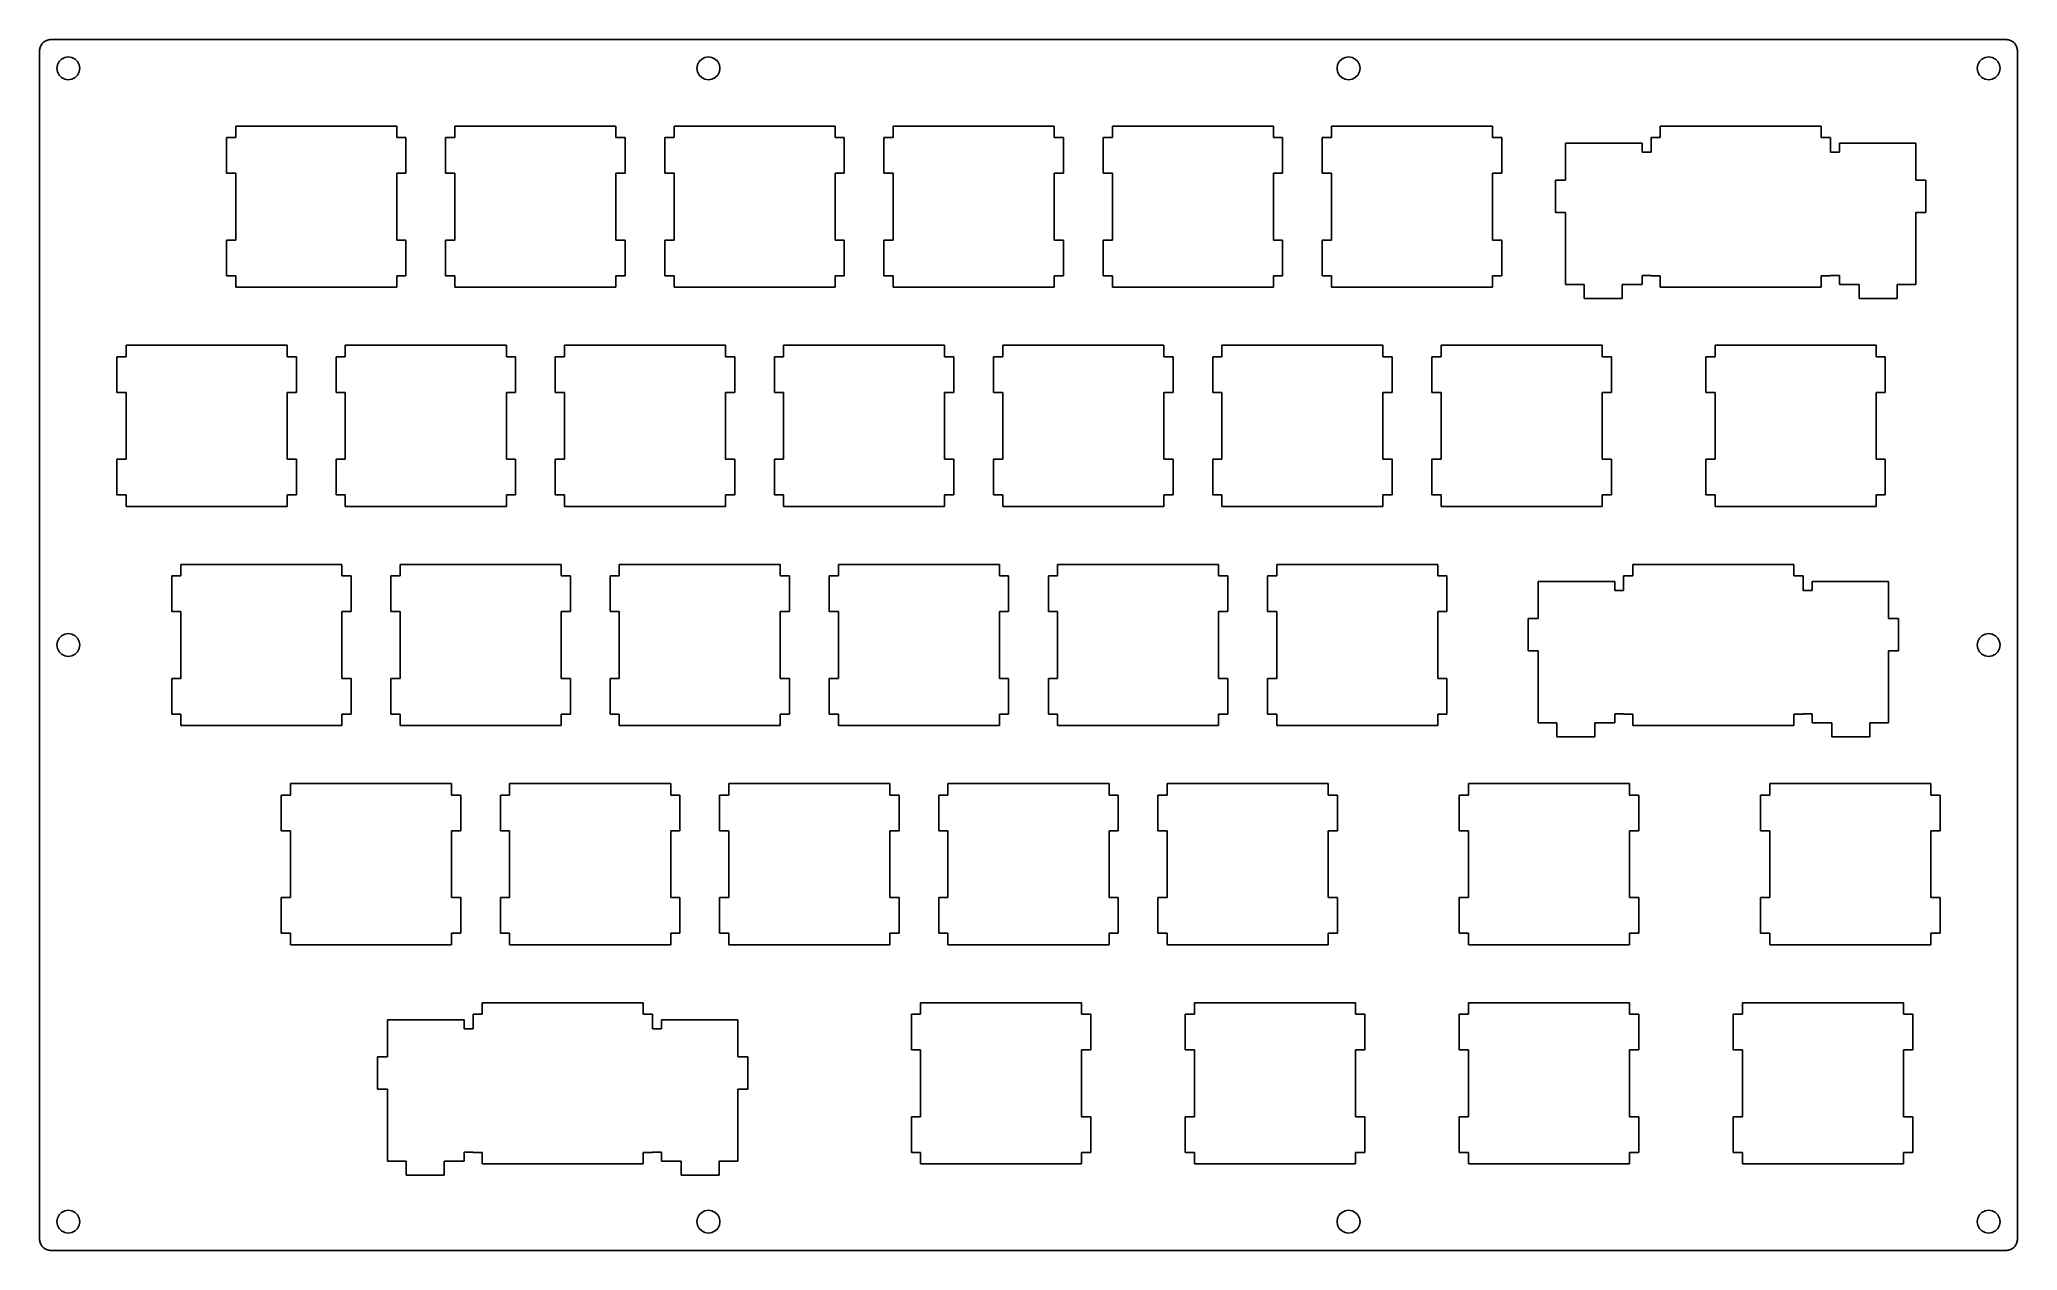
# Model space of a CAD drawing. Extents: x 0 to 172, y 0 to 105.
import ezdxf

# ---------------------------------------------------------------- set-up
doc = ezdxf.new("R2010")
doc.units = 0
doc.layers.get('0').update_dxf_attribs({"linetype": 'CONTINUOUS'})

msp = doc.modelspace()

# ---------------------------------------------------------------- linework, layer by layer
at = {"color": 0}
for p, q in [((0.241157, 104.866), (0.285254, 104.932)), ((0.285254, 104.932), (0.333485, 104.993)), ((0.333485, 104.993), (0.38723, 105.051)), ((0.38723, 105.051), (0.445107, 105.104)), ((0.445107, 105.104), (0.505739, 105.152)), ((0.505739, 105.152), (0.571885, 105.197)), ((0.571885, 105.197), (0.63941, 105.235)), ((0.63941, 105.235), (0.711069, 105.268)), ((0.711069, 105.268), (0.784105, 105.295)), ((0.784105, 105.295), (0.861275, 105.317)), ((0.861275, 105.317), (0.937066, 105.332)), ((0.937066, 105.332), (1.01562, 105.341)), ((1.01562, 105.341), (1.09416, 105.344)), ((1.09416, 105.344), (171.019, 105.344)), ((171.019, 105.344), (171.097, 105.341)), ((171.097, 105.341), (171.174, 105.332)), ((171.174, 105.332), (171.252, 105.317)), ((171.252, 105.317), (171.327, 105.295)), ((171.327, 105.295), (171.402, 105.268)), ((171.402, 105.268), (171.473, 105.235)), ((171.473, 105.235), (171.541, 105.197)), ((171.541, 105.197), (171.607, 105.152)), ((171.607, 105.152), (171.668, 105.104)), ((171.668, 105.104), (171.726, 105.051)), ((171.726, 105.051), (171.779, 104.993)), ((171.779, 104.993), (171.827, 104.932)), ((171.827, 104.932), (171.872, 104.866)), ((0.093707, 104.344), (0.096463, 104.422)), ((0.093707, 1.09416), (0.093707, 104.344)), ((0.096463, 104.422), (0.106109, 104.501)), ((0.106109, 104.501), (0.121267, 104.577)), ((0.121267, 104.577), (0.143316, 104.654)), ((0.143316, 104.654), (0.169499, 104.727)), ((0.169499, 104.727), (0.202572, 104.798)), ((0.202572, 104.798), (0.241157, 104.866)), ((1.64262, 103.153), (1.78456, 103.431)), ((1.78456, 103.431), (2.00642, 103.653)), ((2.00642, 103.653), (2.28479, 103.795)), ((2.28479, 103.795), (2.59347, 103.843)), ((2.59347, 103.843), (2.90215, 103.795)), ((2.90215, 103.795), (3.18189, 103.653)), ((3.18189, 103.653), (3.40238, 103.431)), ((3.40238, 103.431), (3.54432, 103.153)), ((57.2851, 103.153), (57.4269, 103.431)), ((57.4269, 103.431), (57.6474, 103.653)), ((57.6474, 103.653), (57.9272, 103.795)), ((57.9272, 103.795), (58.2359, 103.843)), ((58.2359, 103.843), (58.5445, 103.795)), ((58.5445, 103.795), (58.8229, 103.653)), ((58.8229, 103.653), (59.0448, 103.431)), ((59.0448, 103.431), (59.1866, 103.153)), ((112.926, 103.153), (113.068, 103.431)), ((113.068, 103.431), (113.29, 103.653)), ((113.29, 103.653), (113.568, 103.795)), ((113.568, 103.795), (113.877, 103.843)), ((113.877, 103.843), (114.186, 103.795)), ((114.186, 103.795), (114.465, 103.653)), ((114.465, 103.653), (114.686, 103.431)), ((114.686, 103.431), (114.828, 103.153)), ((168.567, 103.153), (168.709, 103.431)), ((168.709, 103.431), (168.931, 103.653)), ((168.931, 103.653), (169.209, 103.795)), ((169.209, 103.795), (169.519, 103.843)), ((169.519, 103.843), (169.828, 103.795)), ((169.828, 103.795), (170.106, 103.653)), ((170.106, 103.653), (170.328, 103.431)), ((170.328, 103.431), (170.47, 103.153)), ((171.872, 104.866), (171.91, 104.798)), ((171.91, 104.798), (171.943, 104.727)), ((171.943, 104.727), (171.97, 104.654)), ((171.97, 104.654), (171.99, 104.577)), ((171.99, 104.577), (172.007, 104.501)), ((172.007, 104.501), (172.016, 104.422)), ((172.016, 104.422), (172.019, 104.344)), ((172.019, 104.344), (172.019, 1.09416)), ((1.59439, 102.844), (1.64262, 103.153)), ((1.64262, 102.536), (1.59439, 102.844)), ((1.78456, 102.256), (1.64262, 102.536)), ((2.00642, 102.035), (1.78456, 102.256)), ((2.28479, 101.894), (2.00642, 102.035)), ((2.59347, 101.844), (2.28479, 101.894)), ((2.90215, 101.894), (2.59347, 101.844)), ((3.18189, 102.035), (2.90215, 101.894)), ((3.40238, 102.256), (3.18189, 102.035)), ((3.54432, 102.536), (3.40238, 102.256)), ((3.54432, 103.153), (3.59392, 102.844)), ((3.59392, 102.844), (3.54432, 102.536)), ((57.2354, 102.844), (57.2851, 103.153)), ((57.2851, 102.536), (57.2354, 102.844)), ((57.4269, 102.256), (57.2851, 102.536)), ((57.6474, 102.035), (57.4269, 102.256)), ((57.9272, 101.894), (57.6474, 102.035)), ((58.2359, 101.844), (57.9272, 101.894)), ((58.5445, 101.894), (58.2359, 101.844)), ((58.8229, 102.035), (58.5445, 101.894)), ((59.0448, 102.256), (58.8229, 102.035)), ((59.1866, 102.536), (59.0448, 102.256)), ((59.1866, 103.153), (59.2363, 102.844)), ((59.2363, 102.844), (59.1866, 102.536)), ((112.877, 102.844), (112.926, 103.153)), ((112.926, 102.536), (112.877, 102.844)), ((113.068, 102.256), (112.926, 102.536)), ((113.29, 102.035), (113.068, 102.256)), ((113.568, 101.894), (113.29, 102.035)), ((113.877, 101.844), (113.568, 101.894)), ((114.186, 101.894), (113.877, 101.844)), ((114.465, 102.035), (114.186, 101.894)), ((114.686, 102.256), (114.465, 102.035)), ((114.828, 102.536), (114.686, 102.256)), ((114.828, 103.153), (114.877, 102.844)), ((114.877, 102.844), (114.828, 102.536)), ((168.519, 102.844), (168.567, 103.153)), ((168.567, 102.536), (168.519, 102.844)), ((168.709, 102.256), (168.567, 102.536)), ((168.931, 102.035), (168.709, 102.256)), ((169.209, 101.894), (168.931, 102.035)), ((169.519, 101.844), (169.209, 101.894)), ((169.828, 101.894), (169.519, 101.844)), ((170.106, 102.035), (169.828, 101.894)), ((170.328, 102.256), (170.106, 102.035)), ((170.47, 102.536), (170.328, 102.256)), ((170.47, 103.153), (170.518, 102.844)), ((170.518, 102.844), (170.47, 102.536)), ((16.3435, 93.7189), (16.3435, 96.8195)), ((16.3435, 96.8195), (17.1442, 96.8195)), ((17.1442, 96.8195), (17.1442, 97.8186)), ((17.1442, 97.8186), (31.1437, 97.8186)), ((31.1437, 97.8186), (31.1437, 96.8195)), ((31.1437, 96.8195), (31.9443, 96.8195)), ((31.9443, 96.8195), (31.9443, 93.7189)), ((35.3935, 93.7189), (35.3935, 96.8195)), ((35.3935, 96.8195), (36.1943, 96.8195)), ((36.1943, 96.8195), (36.1943, 97.8186)), ((36.1943, 97.8186), (50.1936, 97.8186)), ((50.1936, 97.8186), (50.1936, 96.8195)), ((50.1936, 96.8195), (50.9944, 96.8195)), ((50.9944, 96.8195), (50.9944, 93.7189)), ((54.4435, 93.7189), (54.4435, 96.8195)), ((54.4435, 96.8195), (55.2443, 96.8195)), ((55.2443, 96.8195), (55.2443, 97.8186)), ((55.2443, 97.8186), (69.2436, 97.8186)), ((69.2436, 97.8186), (69.2436, 96.8195)), ((69.2436, 96.8195), (70.0444, 96.8195)), ((70.0444, 96.8195), (70.0444, 93.7189)), ((73.4935, 93.7189), (73.4935, 96.8195)), ((73.4935, 96.8195), (74.2943, 96.8195)), ((74.2943, 96.8195), (74.2943, 97.8186)), ((74.2943, 97.8186), (88.2936, 97.8186)), ((88.2936, 97.8186), (88.2936, 96.8195)), ((88.2936, 96.8195), (89.0944, 96.8195)), ((89.0944, 96.8195), (89.0944, 93.7189)), ((92.5435, 93.7189), (92.5435, 96.8195)), ((92.5435, 96.8195), (93.3443, 96.8195)), ((93.3443, 96.8195), (93.3443, 97.8186)), ((93.3443, 97.8186), (107.344, 97.8186)), ((107.344, 97.8186), (107.344, 96.8195)), ((107.344, 96.8195), (108.144, 96.8195)), ((108.144, 96.8195), (108.144, 93.7189)), ((111.593, 93.7189), (111.593, 96.8195)), ((111.593, 96.8195), (112.394, 96.8195)), ((112.394, 96.8195), (112.394, 97.8186)), ((112.394, 97.8186), (126.394, 97.8186)), ((126.394, 97.8186), (126.394, 96.8195)), ((126.394, 96.8195), (127.194, 96.8195)), ((127.194, 96.8195), (127.194, 93.7189)), ((132.744, 93.1196), (132.744, 96.3496)), ((132.744, 96.3496), (139.394, 96.3496)), ((139.394, 96.3496), (139.394, 95.5492)), ((140.168, 95.5492), (140.168, 96.8195)), ((140.168, 96.8195), (140.969, 96.8195)), ((140.969, 96.8195), (140.969, 97.8186)), ((140.969, 97.8186), (154.969, 97.8186)), ((154.969, 97.8186), (154.969, 96.8195)), ((154.969, 96.8195), (155.769, 96.8195)), ((155.769, 96.8195), (155.769, 95.5492)), ((156.544, 95.5492), (156.544, 96.3496)), ((156.544, 96.3496), (163.194, 96.3496)), ((163.194, 96.3496), (163.194, 93.1196)), ((139.394, 95.5492), (140.168, 95.5492)), ((155.769, 95.5492), (156.544, 95.5492)), ((17.1442, 93.7189), (16.3435, 93.7189)), ((17.1442, 87.9189), (17.1442, 93.7189)), ((31.9443, 93.7189), (31.1437, 93.7189)), ((31.1437, 93.7189), (31.1437, 87.9189)), ((36.1943, 93.7189), (35.3935, 93.7189)), ((36.1943, 87.9189), (36.1943, 93.7189)), ((50.9944, 93.7189), (50.1936, 93.7189)), ((50.1936, 93.7189), (50.1936, 87.9189)), ((55.2443, 93.7189), (54.4435, 93.7189)), ((55.2443, 87.9189), (55.2443, 93.7189)), ((70.0444, 93.7189), (69.2436, 93.7189)), ((69.2436, 93.7189), (69.2436, 87.9189)), ((74.2943, 93.7189), (73.4935, 93.7189)), ((74.2943, 87.9189), (74.2943, 93.7189)), ((89.0944, 93.7189), (88.2936, 93.7189)), ((88.2936, 93.7189), (88.2936, 87.9189)), ((93.3443, 93.7189), (92.5435, 93.7189)), ((93.3443, 87.9189), (93.3443, 93.7189)), ((108.144, 93.7189), (107.344, 93.7189)), ((107.344, 93.7189), (107.344, 87.9189)), ((112.394, 93.7189), (111.593, 93.7189)), ((112.394, 87.9189), (112.394, 93.7189)), ((127.194, 93.7189), (126.394, 93.7189)), ((126.394, 93.7189), (126.394, 87.9189)), ((131.869, 90.3192), (131.869, 93.1196)), ((131.869, 93.1196), (132.744, 93.1196)), ((163.194, 93.1196), (164.069, 93.1196)), ((164.069, 93.1196), (164.069, 90.3192)), ((132.744, 90.3192), (131.869, 90.3192)), ((132.744, 84.0493), (132.744, 90.3192)), ((163.194, 90.3192), (163.194, 84.0493)), ((164.069, 90.3192), (163.194, 90.3192)), ((16.3435, 84.8198), (16.3435, 87.9189)), ((16.3435, 87.9189), (17.1442, 87.9189)), ((31.1437, 87.9189), (31.9443, 87.9189)), ((31.9443, 87.9189), (31.9443, 84.8198)), ((35.3935, 84.8198), (35.3935, 87.9189)), ((35.3935, 87.9189), (36.1943, 87.9189)), ((50.1936, 87.9189), (50.9944, 87.9189)), ((50.9944, 87.9189), (50.9944, 84.8198)), ((54.4435, 84.8198), (54.4435, 87.9189)), ((54.4435, 87.9189), (55.2443, 87.9189)), ((69.2436, 87.9189), (70.0444, 87.9189)), ((70.0444, 87.9189), (70.0444, 84.8198)), ((73.4935, 84.8198), (73.4935, 87.9189)), ((73.4935, 87.9189), (74.2943, 87.9189)), ((88.2936, 87.9189), (89.0944, 87.9189)), ((89.0944, 87.9189), (89.0944, 84.8198)), ((92.5435, 84.8198), (92.5435, 87.9189)), ((92.5435, 87.9189), (93.3443, 87.9189)), ((107.344, 87.9189), (108.144, 87.9189)), ((108.144, 87.9189), (108.144, 84.8198)), ((111.593, 84.8198), (111.593, 87.9189)), ((111.593, 87.9189), (112.394, 87.9189)), ((126.394, 87.9189), (127.194, 87.9189)), ((127.194, 87.9189), (127.194, 84.8198)), ((17.1442, 84.8198), (16.3435, 84.8198)), ((17.1442, 83.8193), (17.1442, 84.8198)), ((31.1437, 84.8198), (31.1437, 83.8193)), ((31.9443, 84.8198), (31.1437, 84.8198)), ((36.1943, 84.8198), (35.3935, 84.8198)), ((36.1943, 83.8193), (36.1943, 84.8198)), ((50.1936, 84.8198), (50.1936, 83.8193)), ((50.9944, 84.8198), (50.1936, 84.8198)), ((55.2443, 84.8198), (54.4435, 84.8198)), ((55.2443, 83.8193), (55.2443, 84.8198)), ((69.2436, 84.8198), (69.2436, 83.8193)), ((70.0444, 84.8198), (69.2436, 84.8198)), ((74.2943, 84.8198), (73.4935, 84.8198)), ((74.2943, 83.8193), (74.2943, 84.8198)), ((88.2936, 84.8198), (88.2936, 83.8193)), ((89.0944, 84.8198), (88.2936, 84.8198)), ((93.3443, 84.8198), (92.5435, 84.8198)), ((93.3443, 83.8193), (93.3443, 84.8198)), ((107.344, 84.8198), (107.344, 83.8193)), ((108.144, 84.8198), (107.344, 84.8198)), ((112.394, 84.8198), (111.593, 84.8198)), ((112.394, 83.8193), (112.394, 84.8198)), ((126.394, 84.8198), (126.394, 83.8193)), ((127.194, 84.8198), (126.394, 84.8198)), ((140.168, 84.8487), (139.394, 84.8487)), ((139.394, 84.8487), (139.394, 84.0493)), ((140.168, 84.8198), (140.168, 84.8487)), ((140.969, 84.8198), (140.168, 84.8198)), ((140.969, 83.8193), (140.969, 84.8198)), ((155.769, 84.8198), (154.969, 84.8198)), ((154.969, 84.8198), (154.969, 83.8193)), ((156.544, 84.8487), (155.769, 84.8487)), ((155.769, 84.8487), (155.769, 84.8198)), ((156.544, 84.0493), (156.544, 84.8487)), ((31.1437, 83.8193), (17.1442, 83.8193)), ((50.1936, 83.8193), (36.1943, 83.8193)), ((69.2436, 83.8193), (55.2443, 83.8193)), ((88.2936, 83.8193), (74.2943, 83.8193)), ((107.344, 83.8193), (93.3443, 83.8193)), ((126.394, 83.8193), (112.394, 83.8193)), ((134.368, 84.0493), (132.744, 84.0493)), ((134.368, 82.8492), (134.368, 84.0493)), ((137.669, 82.8492), (134.368, 82.8492)), ((139.394, 84.0493), (137.669, 84.0493)), ((137.669, 84.0493), (137.669, 82.8492)), ((154.969, 83.8193), (140.969, 83.8193)), ((158.269, 84.0493), (156.544, 84.0493)), ((158.269, 82.8492), (158.269, 84.0493)), ((161.568, 82.8492), (158.269, 82.8492)), ((163.194, 84.0493), (161.568, 84.0493)), ((161.568, 84.0493), (161.568, 82.8492)), ((6.81852, 74.6689), (6.81852, 77.7695)), ((6.81852, 77.7695), (7.61919, 77.7695)), ((7.61919, 77.7695), (7.61919, 78.7686)), ((7.61919, 78.7686), (21.6187, 78.7686)), ((21.6187, 78.7686), (21.6187, 77.7695)), ((21.6187, 77.7695), (22.4193, 77.7695)), ((22.4193, 77.7695), (22.4193, 74.6689)), ((25.8685, 74.6689), (25.8685, 77.7695)), ((25.8685, 77.7695), (26.6692, 77.7695)), ((26.6692, 77.7695), (26.6692, 78.7686)), ((26.6692, 78.7686), (40.6686, 78.7686)), ((40.6686, 78.7686), (40.6686, 77.7695)), ((40.6686, 77.7695), (41.4694, 77.7695)), ((41.4694, 77.7695), (41.4694, 74.6689)), ((44.9185, 74.6689), (44.9185, 77.7695)), ((44.9185, 77.7695), (45.7193, 77.7695)), ((45.7193, 77.7695), (45.7193, 78.7686)), ((45.7193, 78.7686), (59.7186, 78.7686)), ((59.7186, 78.7686), (59.7186, 77.7695)), ((59.7186, 77.7695), (60.5194, 77.7695)), ((60.5194, 77.7695), (60.5194, 74.6689)), ((63.9685, 74.6689), (63.9685, 77.7695)), ((63.9685, 77.7695), (64.7693, 77.7695)), ((64.7693, 77.7695), (64.7693, 78.7686)), ((64.7693, 78.7686), (78.7686, 78.7686)), ((78.7686, 78.7686), (78.7686, 77.7695)), ((78.7686, 77.7695), (79.5694, 77.7695)), ((79.5694, 77.7695), (79.5694, 74.6689)), ((83.0185, 74.6689), (83.0185, 77.7695)), ((83.0185, 77.7695), (83.8193, 77.7695)), ((83.8193, 77.7695), (83.8193, 78.7686)), ((83.8193, 78.7686), (97.8186, 78.7686)), ((97.8186, 78.7686), (97.8186, 77.7695)), ((97.8186, 77.7695), (98.6194, 77.7695)), ((98.6194, 77.7695), (98.6194, 74.6689)), ((102.068, 74.6689), (102.068, 77.7695)), ((102.068, 77.7695), (102.869, 77.7695)), ((102.869, 77.7695), (102.869, 78.7686)), ((102.869, 78.7686), (116.869, 78.7686)), ((116.869, 78.7686), (116.869, 77.7695)), ((116.869, 77.7695), (117.669, 77.7695)), ((117.669, 77.7695), (117.669, 74.6689)), ((121.118, 74.6689), (121.118, 77.7695)), ((121.118, 77.7695), (121.919, 77.7695)), ((121.919, 77.7695), (121.919, 78.7686)), ((121.919, 78.7686), (135.919, 78.7686)), ((135.919, 78.7686), (135.919, 77.7695)), ((135.919, 77.7695), (136.719, 77.7695)), ((136.719, 77.7695), (136.719, 74.6689)), ((144.931, 74.6689), (144.931, 77.7695)), ((144.931, 77.7695), (145.73, 77.7695)), ((145.73, 77.7695), (145.73, 78.7686)), ((145.73, 78.7686), (159.731, 78.7686)), ((159.731, 78.7686), (159.731, 77.7695)), ((159.731, 77.7695), (160.532, 77.7695)), ((160.532, 77.7695), (160.532, 74.6689)), ((7.61919, 74.6689), (6.81852, 74.6689)), ((7.61919, 68.8689), (7.61919, 74.6689)), ((22.4193, 74.6689), (21.6187, 74.6689)), ((21.6187, 74.6689), (21.6187, 68.8689)), ((26.6692, 74.6689), (25.8685, 74.6689)), ((26.6692, 68.8689), (26.6692, 74.6689)), ((41.4694, 74.6689), (40.6686, 74.6689)), ((40.6686, 74.6689), (40.6686, 68.8689)), ((45.7193, 74.6689), (44.9185, 74.6689)), ((45.7193, 68.8689), (45.7193, 74.6689)), ((60.5194, 74.6689), (59.7186, 74.6689)), ((59.7186, 74.6689), (59.7186, 68.8689)), ((64.7693, 74.6689), (63.9685, 74.6689)), ((64.7693, 68.8689), (64.7693, 74.6689)), ((79.5694, 74.6689), (78.7686, 74.6689)), ((78.7686, 74.6689), (78.7686, 68.8689)), ((83.8193, 74.6689), (83.0185, 74.6689)), ((83.8193, 68.8689), (83.8193, 74.6689)), ((98.6194, 74.6689), (97.8186, 74.6689)), ((97.8186, 74.6689), (97.8186, 68.8689)), ((102.869, 74.6689), (102.068, 74.6689)), ((102.869, 68.8689), (102.869, 74.6689)), ((117.669, 74.6689), (116.869, 74.6689)), ((116.869, 74.6689), (116.869, 68.8689)), ((121.919, 74.6689), (121.118, 74.6689)), ((121.919, 68.8689), (121.919, 74.6689)), ((136.719, 74.6689), (135.919, 74.6689)), ((135.919, 74.6689), (135.919, 68.8689)), ((145.73, 74.6689), (144.931, 74.6689)), ((145.73, 68.8689), (145.73, 74.6689)), ((160.532, 74.6689), (159.731, 74.6689)), ((159.731, 74.6689), (159.731, 68.8689)), ((6.81852, 65.7698), (6.81852, 68.8689)), ((6.81852, 68.8689), (7.61919, 68.8689)), ((21.6187, 68.8689), (22.4193, 68.8689)), ((22.4193, 68.8689), (22.4193, 65.7698)), ((25.8685, 65.7698), (25.8685, 68.8689)), ((25.8685, 68.8689), (26.6692, 68.8689)), ((40.6686, 68.8689), (41.4694, 68.8689)), ((41.4694, 68.8689), (41.4694, 65.7698)), ((44.9185, 65.7698), (44.9185, 68.8689)), ((44.9185, 68.8689), (45.7193, 68.8689)), ((59.7186, 68.8689), (60.5194, 68.8689)), ((60.5194, 68.8689), (60.5194, 65.7698)), ((63.9685, 65.7698), (63.9685, 68.8689)), ((63.9685, 68.8689), (64.7693, 68.8689)), ((78.7686, 68.8689), (79.5694, 68.8689)), ((79.5694, 68.8689), (79.5694, 65.7698)), ((83.0185, 65.7698), (83.0185, 68.8689)), ((83.0185, 68.8689), (83.8193, 68.8689)), ((97.8186, 68.8689), (98.6194, 68.8689)), ((98.6194, 68.8689), (98.6194, 65.7698)), ((102.068, 65.7698), (102.068, 68.8689)), ((102.068, 68.8689), (102.869, 68.8689)), ((116.869, 68.8689), (117.669, 68.8689)), ((117.669, 68.8689), (117.669, 65.7698)), ((121.118, 65.7698), (121.118, 68.8689)), ((121.118, 68.8689), (121.919, 68.8689)), ((135.919, 68.8689), (136.719, 68.8689)), ((136.719, 68.8689), (136.719, 65.7698)), ((144.931, 65.7698), (144.931, 68.8689)), ((144.931, 68.8689), (145.73, 68.8689)), ((159.731, 68.8689), (160.532, 68.8689)), ((160.532, 68.8689), (160.532, 65.7698)), ((7.61919, 65.7698), (6.81852, 65.7698)), ((7.61919, 64.7693), (7.61919, 65.7698)), ((21.6187, 65.7698), (21.6187, 64.7693)), ((22.4193, 65.7698), (21.6187, 65.7698)), ((26.6692, 65.7698), (25.8685, 65.7698)), ((26.6692, 64.7693), (26.6692, 65.7698)), ((40.6686, 65.7698), (40.6686, 64.7693)), ((41.4694, 65.7698), (40.6686, 65.7698)), ((45.7193, 65.7698), (44.9185, 65.7698)), ((45.7193, 64.7693), (45.7193, 65.7698)), ((59.7186, 65.7698), (59.7186, 64.7693)), ((60.5194, 65.7698), (59.7186, 65.7698)), ((64.7693, 65.7698), (63.9685, 65.7698)), ((64.7693, 64.7693), (64.7693, 65.7698)), ((78.7686, 65.7698), (78.7686, 64.7693)), ((79.5694, 65.7698), (78.7686, 65.7698)), ((83.8193, 65.7698), (83.0185, 65.7698)), ((83.8193, 64.7693), (83.8193, 65.7698)), ((97.8186, 65.7698), (97.8186, 64.7693)), ((98.6194, 65.7698), (97.8186, 65.7698)), ((102.869, 65.7698), (102.068, 65.7698)), ((102.869, 64.7693), (102.869, 65.7698)), ((116.869, 65.7698), (116.869, 64.7693)), ((117.669, 65.7698), (116.869, 65.7698)), ((121.919, 65.7698), (121.118, 65.7698)), ((121.919, 64.7693), (121.919, 65.7698)), ((135.919, 65.7698), (135.919, 64.7693)), ((136.719, 65.7698), (135.919, 65.7698)), ((145.73, 65.7698), (144.931, 65.7698)), ((145.73, 64.7693), (145.73, 65.7698)), ((159.731, 65.7698), (159.731, 64.7693)), ((160.532, 65.7698), (159.731, 65.7698)), ((21.6187, 64.7693), (7.61919, 64.7693)), ((40.6686, 64.7693), (26.6692, 64.7693)), ((59.7186, 64.7693), (45.7193, 64.7693)), ((78.7686, 64.7693), (64.7693, 64.7693)), ((97.8186, 64.7693), (83.8193, 64.7693)), ((116.869, 64.7693), (102.869, 64.7693)), ((135.919, 64.7693), (121.919, 64.7693)), ((159.731, 64.7693), (145.73, 64.7693)), ((11.5824, 55.6189), (11.5824, 58.7195)), ((11.5824, 58.7195), (12.3817, 58.7195)), ((12.3817, 58.7195), (12.3817, 59.7186)), ((12.3817, 59.7186), (26.3812, 59.7186)), ((26.3812, 59.7186), (26.3812, 58.7195)), ((26.3812, 58.7195), (27.1804, 58.7195)), ((27.1804, 58.7195), (27.1804, 55.6189)), ((30.6324, 55.6189), (30.6324, 58.7195)), ((30.6324, 58.7195), (31.4317, 58.7195)), ((31.4317, 58.7195), (31.4317, 59.7186)), ((31.4317, 59.7186), (45.4311, 59.7186)), ((45.4311, 59.7186), (45.4311, 58.7195)), ((45.4311, 58.7195), (46.2319, 58.7195)), ((46.2319, 58.7195), (46.2319, 55.6189)), ((49.6824, 55.6189), (49.6824, 58.7195)), ((49.6824, 58.7195), (50.4818, 58.7195)), ((50.4818, 58.7195), (50.4818, 59.7186)), ((50.4818, 59.7186), (64.4811, 59.7186)), ((64.4811, 59.7186), (64.4811, 58.7195)), ((64.4811, 58.7195), (65.2819, 58.7195)), ((65.2819, 58.7195), (65.2819, 55.6189)), ((68.7324, 55.6189), (68.7324, 58.7195)), ((68.7324, 58.7195), (69.5318, 58.7195)), ((69.5318, 58.7195), (69.5318, 59.7186)), ((69.5318, 59.7186), (83.5311, 59.7186)), ((83.5311, 59.7186), (83.5311, 58.7195)), ((83.5311, 58.7195), (84.3305, 58.7195)), ((84.3305, 58.7195), (84.3305, 55.6189)), ((87.7824, 55.6189), (87.7824, 58.7195)), ((87.7824, 58.7195), (88.5804, 58.7195)), ((88.5804, 58.7195), (88.5804, 59.7186)), ((88.5804, 59.7186), (102.581, 59.7186)), ((102.581, 59.7186), (102.581, 58.7195)), ((102.581, 58.7195), (103.38, 58.7195)), ((103.38, 58.7195), (103.38, 55.6189)), ((106.831, 55.6189), (106.831, 58.7195)), ((106.831, 58.7195), (107.63, 58.7195)), ((107.63, 58.7195), (107.63, 59.7186)), ((107.63, 59.7186), (121.631, 59.7186)), ((121.631, 59.7186), (121.631, 58.7195)), ((121.631, 58.7195), (122.43, 58.7195)), ((122.43, 58.7195), (122.43, 55.6189)), ((137.787, 57.4492), (137.787, 58.7195)), ((137.787, 58.7195), (138.588, 58.7195)), ((138.588, 58.7195), (138.588, 59.7186)), ((138.588, 59.7186), (152.587, 59.7186)), ((152.587, 59.7186), (152.587, 58.7195)), ((152.587, 58.7195), (153.388, 58.7195)), ((153.388, 58.7195), (153.388, 57.4492)), ((130.362, 55.0196), (130.362, 58.2496)), ((130.362, 58.2496), (137.013, 58.2496)), ((137.013, 58.2496), (137.013, 57.4492)), ((137.013, 57.4492), (137.787, 57.4492)), ((153.388, 57.4492), (154.162, 57.4492)), ((154.162, 57.4492), (154.162, 58.2496)), ((154.162, 58.2496), (160.813, 58.2496)), ((160.813, 58.2496), (160.813, 55.0196)), ((12.3817, 55.6189), (11.5824, 55.6189)), ((12.3817, 49.8189), (12.3817, 55.6189)), ((27.1804, 55.6189), (26.3812, 55.6189)), ((26.3812, 55.6189), (26.3812, 49.8189)), ((31.4317, 55.6189), (30.6324, 55.6189)), ((31.4317, 49.8189), (31.4317, 55.6189)), ((46.2319, 55.6189), (45.4311, 55.6189)), ((45.4311, 55.6189), (45.4311, 49.8189)), ((50.4818, 55.6189), (49.6824, 55.6189)), ((50.4818, 49.8189), (50.4818, 55.6189)), ((65.2819, 55.6189), (64.4811, 55.6189)), ((64.4811, 55.6189), (64.4811, 49.8189)), ((69.5318, 55.6189), (68.7324, 55.6189)), ((69.5318, 49.8189), (69.5318, 55.6189)), ((84.3305, 55.6189), (83.5311, 55.6189)), ((83.5311, 55.6189), (83.5311, 49.8189)), ((88.5804, 55.6189), (87.7824, 55.6189)), ((88.5804, 49.8189), (88.5804, 55.6189)), ((103.38, 55.6189), (102.581, 55.6189)), ((102.581, 55.6189), (102.581, 49.8189)), ((107.63, 55.6189), (106.831, 55.6189)), ((107.63, 49.8189), (107.63, 55.6189)), ((122.43, 55.6189), (121.631, 55.6189)), ((121.631, 55.6189), (121.631, 49.8189)), ((129.487, 52.2192), (129.487, 55.0196)), ((129.487, 55.0196), (130.362, 55.0196)), ((160.813, 55.0196), (161.688, 55.0196)), ((161.688, 55.0196), (161.688, 52.2192)), ((1.64262, 53.0281), (1.78456, 53.3065)), ((1.78456, 53.3065), (2.00642, 53.5284)), ((2.00642, 53.5284), (2.28479, 53.6706)), ((2.28479, 53.6706), (2.59347, 53.7185)), ((2.59347, 53.7185), (2.90215, 53.6706)), ((2.90215, 53.6706), (3.18189, 53.5284)), ((3.18189, 53.5284), (3.40238, 53.3065)), ((3.40238, 53.3065), (3.54432, 53.0281)), ((168.567, 53.0281), (168.709, 53.3065)), ((168.709, 53.3065), (168.931, 53.5284)), ((168.931, 53.5284), (169.209, 53.6706)), ((169.209, 53.6706), (169.519, 53.7185)), ((169.519, 53.7185), (169.828, 53.6706)), ((169.828, 53.6706), (170.106, 53.5284)), ((170.106, 53.5284), (170.328, 53.3065)), ((170.328, 53.3065), (170.47, 53.0281)), ((1.59439, 52.7195), (1.64262, 53.0281)), ((1.64262, 52.4097), (1.59439, 52.7195)), ((1.78456, 52.131), (1.64262, 52.4097)), ((2.00642, 51.9105), (1.78456, 52.131)), ((2.28479, 51.7687), (2.00642, 51.9105)), ((2.59347, 51.719), (2.28479, 51.7687)), ((2.90215, 51.7687), (2.59347, 51.719)), ((3.18189, 51.9105), (2.90215, 51.7687)), ((3.40238, 52.131), (3.18189, 51.9105)), ((3.54432, 52.4097), (3.40238, 52.131)), ((3.54432, 53.0281), (3.59392, 52.7195)), ((3.59392, 52.7195), (3.54432, 52.4097)), ((130.362, 52.2192), (129.487, 52.2192)), ((130.362, 45.9493), (130.362, 52.2192)), ((160.813, 52.2192), (160.813, 45.9493)), ((161.688, 52.2192), (160.813, 52.2192)), ((168.519, 52.7195), (168.567, 53.0281)), ((168.567, 52.4097), (168.519, 52.7195)), ((168.709, 52.131), (168.567, 52.4097)), ((168.931, 51.9105), (168.709, 52.131)), ((169.209, 51.7687), (168.931, 51.9105)), ((169.519, 51.719), (169.209, 51.7687)), ((169.828, 51.7687), (169.519, 51.719)), ((170.106, 51.9105), (169.828, 51.7687)), ((170.328, 52.131), (170.106, 51.9105)), ((170.47, 52.4097), (170.328, 52.131)), ((170.47, 53.0281), (170.518, 52.7195)), ((170.518, 52.7195), (170.47, 52.4097)), ((11.5824, 46.7198), (11.5824, 49.8189)), ((11.5824, 49.8189), (12.3817, 49.8189)), ((26.3812, 49.8189), (27.1804, 49.8189)), ((27.1804, 49.8189), (27.1804, 46.7198)), ((30.6324, 46.7198), (30.6324, 49.8189)), ((30.6324, 49.8189), (31.4317, 49.8189)), ((45.4311, 49.8189), (46.2319, 49.8189)), ((46.2319, 49.8189), (46.2319, 46.7198)), ((49.6824, 46.7198), (49.6824, 49.8189)), ((49.6824, 49.8189), (50.4818, 49.8189)), ((64.4811, 49.8189), (65.2819, 49.8189)), ((65.2819, 49.8189), (65.2819, 46.7198)), ((68.7324, 46.7198), (68.7324, 49.8189)), ((68.7324, 49.8189), (69.5318, 49.8189)), ((83.5311, 49.8189), (84.3305, 49.8189)), ((84.3305, 49.8189), (84.3305, 46.7198)), ((87.7824, 46.7198), (87.7824, 49.8189)), ((87.7824, 49.8189), (88.5804, 49.8189)), ((102.581, 49.8189), (103.38, 49.8189)), ((103.38, 49.8189), (103.38, 46.7198)), ((106.831, 46.7198), (106.831, 49.8189)), ((106.831, 49.8189), (107.63, 49.8189)), ((121.631, 49.8189), (122.43, 49.8189)), ((122.43, 49.8189), (122.43, 46.7198)), ((12.3817, 46.7198), (11.5824, 46.7198)), ((12.3817, 45.7193), (12.3817, 46.7198)), ((26.3812, 46.7198), (26.3812, 45.7193)), ((27.1804, 46.7198), (26.3812, 46.7198)), ((31.4317, 46.7198), (30.6324, 46.7198)), ((31.4317, 45.7193), (31.4317, 46.7198)), ((45.4311, 46.7198), (45.4311, 45.7193)), ((46.2319, 46.7198), (45.4311, 46.7198)), ((50.4818, 46.7198), (49.6824, 46.7198)), ((50.4818, 45.7193), (50.4818, 46.7198)), ((64.4811, 46.7198), (64.4811, 45.7193)), ((65.2819, 46.7198), (64.4811, 46.7198)), ((69.5318, 46.7198), (68.7324, 46.7198)), ((69.5318, 45.7193), (69.5318, 46.7198)), ((83.5311, 46.7198), (83.5311, 45.7193)), ((84.3305, 46.7198), (83.5311, 46.7198)), ((88.5804, 46.7198), (87.7824, 46.7198)), ((88.5804, 45.7193), (88.5804, 46.7198)), ((102.581, 46.7198), (102.581, 45.7193)), ((103.38, 46.7198), (102.581, 46.7198)), ((107.63, 46.7198), (106.831, 46.7198)), ((107.63, 45.7193), (107.63, 46.7198)), ((121.631, 46.7198), (121.631, 45.7193)), ((122.43, 46.7198), (121.631, 46.7198)), ((137.787, 46.7487), (137.013, 46.7487)), ((137.013, 46.7487), (137.013, 45.9493)), ((137.787, 46.7198), (137.787, 46.7487)), ((138.588, 46.7198), (137.787, 46.7198)), ((138.588, 45.7193), (138.588, 46.7198)), ((153.388, 46.7198), (152.587, 46.7198)), ((152.587, 46.7198), (152.587, 45.7193)), ((154.162, 46.7487), (153.388, 46.7487)), ((153.388, 46.7487), (153.388, 46.7198)), ((154.162, 45.9493), (154.162, 46.7487)), ((26.3812, 45.7193), (12.3817, 45.7193)), ((45.4311, 45.7193), (31.4317, 45.7193)), ((64.4811, 45.7193), (50.4818, 45.7193)), ((83.5311, 45.7193), (69.5318, 45.7193)), ((102.581, 45.7193), (88.5804, 45.7193)), ((121.631, 45.7193), (107.63, 45.7193)), ((131.987, 45.9493), (130.362, 45.9493)), ((131.987, 44.7492), (131.987, 45.9493)), ((135.287, 44.7492), (131.987, 44.7492)), ((137.013, 45.9493), (135.287, 45.9493)), ((135.287, 45.9493), (135.287, 44.7492)), ((152.587, 45.7193), (138.588, 45.7193)), ((155.888, 45.9493), (154.162, 45.9493)), ((155.888, 44.7492), (155.888, 45.9493)), ((159.188, 44.7492), (155.888, 44.7492)), ((160.813, 45.9493), (159.188, 45.9493)), ((159.188, 45.9493), (159.188, 44.7492)), ((21.106, 36.5689), (21.106, 39.6695)), ((21.106, 39.6695), (21.9053, 39.6695)), ((21.9053, 39.6695), (21.9053, 40.6686)), ((21.9053, 40.6686), (35.9061, 40.6686)), ((35.9061, 40.6686), (35.9061, 39.6695)), ((35.9061, 39.6695), (36.7055, 39.6695)), ((36.7055, 39.6695), (36.7055, 36.5689)), ((40.156, 36.5689), (40.156, 39.6695)), ((40.156, 39.6695), (40.9554, 39.6695)), ((40.9554, 39.6695), (40.9554, 40.6686)), ((40.9554, 40.6686), (54.9561, 40.6686)), ((54.9561, 40.6686), (54.9561, 39.6695)), ((54.9561, 39.6695), (55.7555, 39.6695)), ((55.7555, 39.6695), (55.7555, 36.5689)), ((59.206, 36.5689), (59.206, 39.6695)), ((59.206, 39.6695), (60.0054, 39.6695)), ((60.0054, 39.6695), (60.0054, 40.6686)), ((60.0054, 40.6686), (74.0061, 40.6686)), ((74.0061, 40.6686), (74.0061, 39.6695)), ((74.0061, 39.6695), (74.8055, 39.6695)), ((74.8055, 39.6695), (74.8055, 36.5689)), ((78.256, 36.5689), (78.256, 39.6695)), ((78.256, 39.6695), (79.0554, 39.6695)), ((79.0554, 39.6695), (79.0554, 40.6686)), ((79.0554, 40.6686), (93.0561, 40.6686)), ((93.0561, 40.6686), (93.0561, 39.6695)), ((93.0561, 39.6695), (93.8555, 39.6695)), ((93.8555, 39.6695), (93.8555, 36.5689)), ((97.306, 36.5689), (97.306, 39.6695)), ((97.306, 39.6695), (98.1054, 39.6695)), ((98.1054, 39.6695), (98.1054, 40.6686)), ((98.1054, 40.6686), (112.106, 40.6686)), ((112.106, 40.6686), (112.106, 39.6695)), ((112.106, 39.6695), (112.905, 39.6695)), ((112.905, 39.6695), (112.905, 36.5689)), ((123.5, 36.5689), (123.5, 39.6695)), ((123.5, 39.6695), (124.301, 39.6695)), ((124.301, 39.6695), (124.301, 40.6686)), ((124.301, 40.6686), (138.3, 40.6686)), ((138.3, 40.6686), (138.3, 39.6695)), ((138.3, 39.6695), (139.099, 39.6695)), ((139.099, 39.6695), (139.099, 36.5689)), ((149.693, 36.5689), (149.693, 39.6695)), ((149.693, 39.6695), (150.494, 39.6695)), ((150.494, 39.6695), (150.494, 40.6686)), ((150.494, 40.6686), (164.494, 40.6686)), ((164.494, 40.6686), (164.494, 39.6695)), ((164.494, 39.6695), (165.294, 39.6695)), ((165.294, 39.6695), (165.294, 36.5689)), ((21.9053, 36.5689), (21.106, 36.5689)), ((21.9053, 30.7689), (21.9053, 36.5689)), ((36.7055, 36.5689), (35.9061, 36.5689)), ((35.9061, 36.5689), (35.9061, 30.7689)), ((40.9554, 36.5689), (40.156, 36.5689)), ((40.9554, 30.7689), (40.9554, 36.5689)), ((55.7555, 36.5689), (54.9561, 36.5689)), ((54.9561, 36.5689), (54.9561, 30.7689)), ((60.0054, 36.5689), (59.206, 36.5689)), ((60.0054, 30.7689), (60.0054, 36.5689)), ((74.8055, 36.5689), (74.0061, 36.5689)), ((74.0061, 36.5689), (74.0061, 30.7689)), ((79.0554, 36.5689), (78.256, 36.5689)), ((79.0554, 30.7689), (79.0554, 36.5689)), ((93.8555, 36.5689), (93.0561, 36.5689)), ((93.0561, 36.5689), (93.0561, 30.7689)), ((98.1054, 36.5689), (97.306, 36.5689)), ((98.1054, 30.7689), (98.1054, 36.5689)), ((112.905, 36.5689), (112.106, 36.5689)), ((112.106, 36.5689), (112.106, 30.7689)), ((124.301, 36.5689), (123.5, 36.5689)), ((124.301, 30.7689), (124.301, 36.5689)), ((139.099, 36.5689), (138.3, 36.5689)), ((138.3, 36.5689), (138.3, 30.7689)), ((150.494, 36.5689), (149.693, 36.5689)), ((150.494, 30.7689), (150.494, 36.5689)), ((165.294, 36.5689), (164.494, 36.5689)), ((164.494, 36.5689), (164.494, 30.7689)), ((21.106, 27.6696), (21.106, 30.7689)), ((21.106, 30.7689), (21.9053, 30.7689)), ((35.9061, 30.7689), (36.7055, 30.7689)), ((36.7055, 30.7689), (36.7055, 27.6696)), ((40.156, 27.6696), (40.156, 30.7689)), ((40.156, 30.7689), (40.9554, 30.7689)), ((54.9561, 30.7689), (55.7555, 30.7689)), ((55.7555, 30.7689), (55.7555, 27.6696)), ((59.206, 27.6696), (59.206, 30.7689)), ((59.206, 30.7689), (60.0054, 30.7689)), ((74.0061, 30.7689), (74.8055, 30.7689)), ((74.8055, 30.7689), (74.8055, 27.6696)), ((78.256, 27.6696), (78.256, 30.7689)), ((78.256, 30.7689), (79.0554, 30.7689)), ((93.0561, 30.7689), (93.8555, 30.7689)), ((93.8555, 30.7689), (93.8555, 27.6696)), ((97.306, 27.6696), (97.306, 30.7689)), ((97.306, 30.7689), (98.1054, 30.7689)), ((112.106, 30.7689), (112.905, 30.7689)), ((112.905, 30.7689), (112.905, 27.6696)), ((123.5, 27.6696), (123.5, 30.7689)), ((123.5, 30.7689), (124.301, 30.7689)), ((138.3, 30.7689), (139.099, 30.7689)), ((139.099, 30.7689), (139.099, 27.6696)), ((149.693, 27.6696), (149.693, 30.7689)), ((149.693, 30.7689), (150.494, 30.7689)), ((164.494, 30.7689), (165.294, 30.7689)), ((165.294, 30.7689), (165.294, 27.6696)), ((21.9053, 27.6696), (21.106, 27.6696)), ((21.9053, 26.6692), (21.9053, 27.6696)), ((35.9061, 27.6696), (35.9061, 26.6692)), ((36.7055, 27.6696), (35.9061, 27.6696)), ((40.9554, 27.6696), (40.156, 27.6696)), ((40.9554, 26.6692), (40.9554, 27.6696)), ((54.9561, 27.6696), (54.9561, 26.6692)), ((55.7555, 27.6696), (54.9561, 27.6696)), ((60.0054, 27.6696), (59.206, 27.6696)), ((60.0054, 26.6692), (60.0054, 27.6696)), ((74.0061, 27.6696), (74.0061, 26.6692)), ((74.8055, 27.6696), (74.0061, 27.6696)), ((79.0554, 27.6696), (78.256, 27.6696)), ((79.0554, 26.6692), (79.0554, 27.6696)), ((93.0561, 27.6696), (93.0561, 26.6692)), ((93.8555, 27.6696), (93.0561, 27.6696)), ((98.1054, 27.6696), (97.306, 27.6696)), ((98.1054, 26.6692), (98.1054, 27.6696)), ((112.106, 27.6696), (112.106, 26.6692)), ((112.905, 27.6696), (112.106, 27.6696)), ((124.301, 27.6696), (123.5, 27.6696)), ((124.301, 26.6692), (124.301, 27.6696)), ((138.3, 27.6696), (138.3, 26.6692)), ((139.099, 27.6696), (138.3, 27.6696)), ((150.494, 27.6696), (149.693, 27.6696)), ((150.494, 26.6692), (150.494, 27.6696)), ((164.494, 27.6696), (164.494, 26.6692)), ((165.294, 27.6696), (164.494, 27.6696)), ((35.9061, 26.6692), (21.9053, 26.6692)), ((54.9561, 26.6692), (40.9554, 26.6692)), ((74.0061, 26.6692), (60.0054, 26.6692)), ((93.0561, 26.6692), (79.0554, 26.6692)), ((112.106, 26.6692), (98.1054, 26.6692)), ((138.3, 26.6692), (124.301, 26.6692)), ((164.494, 26.6692), (150.494, 26.6692)), ((38.5755, 20.6196), (38.5755, 21.6187)), ((38.5755, 21.6187), (52.5748, 21.6187)), ((52.5748, 21.6187), (52.5748, 20.6196)), ((76.6755, 20.6196), (76.6755, 21.6187)), ((76.6755, 21.6187), (90.6748, 21.6187)), ((90.6748, 21.6187), (90.6748, 20.6196)), ((100.488, 20.6196), (100.488, 21.6187)), ((100.488, 21.6187), (114.487, 21.6187)), ((114.487, 21.6187), (114.487, 20.6196)), ((124.301, 20.6196), (124.301, 21.6187)), ((124.301, 21.6187), (138.3, 21.6187)), ((138.3, 21.6187), (138.3, 20.6196)), ((148.113, 20.6196), (148.113, 21.6187)), ((148.113, 21.6187), (162.112, 21.6187)), ((162.112, 21.6187), (162.112, 20.6196)), ((30.3499, 16.9195), (30.3499, 20.1497)), ((30.3499, 20.1497), (37.0004, 20.1497)), ((37.0004, 20.1497), (37.0004, 19.349)), ((37.0004, 19.349), (37.7747, 19.349)), ((37.7747, 19.349), (37.7747, 20.6196)), ((37.7747, 20.6196), (38.5755, 20.6196)), ((52.5748, 20.6196), (53.3742, 20.6196)), ((53.3742, 20.6196), (53.3742, 19.349)), ((53.3742, 19.349), (54.15, 19.349)), ((54.15, 19.349), (54.15, 20.1497)), ((54.15, 20.1497), (60.8005, 20.1497)), ((60.8005, 20.1497), (60.8005, 16.9195)), ((75.8747, 17.519), (75.8747, 20.6196)), ((75.8747, 20.6196), (76.6755, 20.6196)), ((90.6748, 20.6196), (91.4742, 20.6196)), ((91.4742, 20.6196), (91.4742, 17.519)), ((99.6872, 17.519), (99.6872, 20.6196)), ((99.6872, 20.6196), (100.488, 20.6196)), ((114.487, 20.6196), (115.288, 20.6196)), ((115.288, 20.6196), (115.288, 17.519)), ((123.5, 17.519), (123.5, 20.6196)), ((123.5, 20.6196), (124.301, 20.6196)), ((138.3, 20.6196), (139.099, 20.6196)), ((139.099, 20.6196), (139.099, 17.519)), ((147.312, 17.519), (147.312, 20.6196)), ((147.312, 20.6196), (148.113, 20.6196)), ((162.112, 20.6196), (162.913, 20.6196)), ((162.913, 20.6196), (162.913, 17.519)), ((76.6755, 17.519), (75.8747, 17.519)), ((76.6755, 11.7189), (76.6755, 17.519)), ((91.4742, 17.519), (90.6748, 17.519)), ((90.6748, 17.519), (90.6748, 11.7189)), ((100.488, 17.519), (99.6872, 17.519)), ((100.488, 11.7189), (100.488, 17.519)), ((115.288, 17.519), (114.487, 17.519)), ((114.487, 17.519), (114.487, 11.7189)), ((124.301, 17.519), (123.5, 17.519)), ((124.301, 11.7189), (124.301, 17.519)), ((139.099, 17.519), (138.3, 17.519)), ((138.3, 17.519), (138.3, 11.7189)), ((148.113, 17.519), (147.312, 17.519)), ((148.113, 11.7189), (148.113, 17.519)), ((162.913, 17.519), (162.112, 17.519)), ((162.112, 17.519), (162.112, 11.7189)), ((29.4749, 14.1194), (29.4749, 16.9195)), ((29.4749, 16.9195), (30.3499, 16.9195)), ((60.8005, 16.9195), (61.674, 16.9195)), ((61.674, 16.9195), (61.674, 14.1194)), ((30.3499, 14.1194), (29.4749, 14.1194)), ((30.3499, 7.84931), (30.3499, 14.1194)), ((60.8005, 14.1194), (60.8005, 7.84931)), ((61.674, 14.1194), (60.8005, 14.1194)), ((75.8747, 8.61963), (75.8747, 11.7189)), ((75.8747, 11.7189), (76.6755, 11.7189)), ((90.6748, 11.7189), (91.4742, 11.7189)), ((91.4742, 11.7189), (91.4742, 8.61963)), ((99.6872, 8.61963), (99.6872, 11.7189)), ((99.6872, 11.7189), (100.488, 11.7189)), ((114.487, 11.7189), (115.288, 11.7189)), ((115.288, 11.7189), (115.288, 8.61963)), ((123.5, 8.61963), (123.5, 11.7189)), ((123.5, 11.7189), (124.301, 11.7189)), ((138.3, 11.7189), (139.099, 11.7189)), ((139.099, 11.7189), (139.099, 8.61963)), ((147.312, 8.61963), (147.312, 11.7189)), ((147.312, 11.7189), (148.113, 11.7189)), ((162.112, 11.7189), (162.913, 11.7189)), ((162.913, 11.7189), (162.913, 8.61963)), ((37.7747, 8.64856), (37.0004, 8.64856)), ((37.0004, 8.64856), (37.0004, 7.84931)), ((37.7747, 8.61963), (37.7747, 8.64856)), ((38.5755, 8.61963), (37.7747, 8.61963)), ((38.5755, 7.61919), (38.5755, 8.61963)), ((53.3742, 8.61963), (52.5748, 8.61963)), ((52.5748, 8.61963), (52.5748, 7.61919)), ((54.15, 8.64856), (53.3742, 8.64856)), ((53.3742, 8.64856), (53.3742, 8.61963)), ((54.15, 7.84931), (54.15, 8.64856)), ((76.6755, 8.61963), (75.8747, 8.61963)), ((76.6755, 7.61919), (76.6755, 8.61963)), ((90.6748, 8.61963), (90.6748, 7.61919)), ((91.4742, 8.61963), (90.6748, 8.61963)), ((100.488, 8.61963), (99.6872, 8.61963)), ((100.488, 7.61919), (100.488, 8.61963)), ((114.487, 8.61963), (114.487, 7.61919)), ((115.288, 8.61963), (114.487, 8.61963)), ((124.301, 8.61963), (123.5, 8.61963)), ((124.301, 7.61919), (124.301, 8.61963)), ((138.3, 8.61963), (138.3, 7.61919)), ((139.099, 8.61963), (138.3, 8.61963)), ((148.113, 8.61963), (147.312, 8.61963)), ((148.113, 7.61919), (148.113, 8.61963)), ((162.112, 8.61963), (162.112, 7.61919)), ((162.913, 8.61963), (162.112, 8.61963)), ((31.9746, 7.84931), (30.3499, 7.84931)), ((31.9746, 6.64905), (31.9746, 7.84931)), ((37.0004, 7.84931), (35.275, 7.84931)), ((35.275, 7.84931), (35.275, 6.64905)), ((52.5748, 7.61919), (38.5755, 7.61919)), ((55.8754, 7.84931), (54.15, 7.84931)), ((55.8754, 6.64905), (55.8754, 7.84931)), ((60.8005, 7.84931), (59.1742, 7.84931)), ((59.1742, 7.84931), (59.1742, 6.64905)), ((90.6748, 7.61919), (76.6755, 7.61919)), ((114.487, 7.61919), (100.488, 7.61919)), ((138.3, 7.61919), (124.301, 7.61919)), ((162.112, 7.61919), (148.113, 7.61919)), ((35.275, 6.64905), (31.9746, 6.64905)), ((59.1742, 6.64905), (55.8754, 6.64905)), ((2.00642, 3.40376), (2.28479, 3.5457)), ((2.28479, 3.5457), (2.59347, 3.59392)), ((2.59347, 3.59392), (2.90215, 3.5457)), ((2.90215, 3.5457), (3.18189, 3.40376)), ((57.6474, 3.40376), (57.9272, 3.5457)), ((57.9272, 3.5457), (58.2359, 3.59392)), ((58.2359, 3.59392), (58.5445, 3.5457)), ((58.5445, 3.5457), (58.8229, 3.40376)), ((113.29, 3.40376), (113.568, 3.5457)), ((113.568, 3.5457), (113.877, 3.59392)), ((113.877, 3.59392), (114.186, 3.5457)), ((114.186, 3.5457), (114.465, 3.40376)), ((168.931, 3.40376), (169.209, 3.5457)), ((169.209, 3.5457), (169.519, 3.59392)), ((169.519, 3.59392), (169.828, 3.5457)), ((169.828, 3.5457), (170.106, 3.40376)), ((1.59439, 2.59347), (1.64262, 2.90353)), ((1.64262, 2.28479), (1.59439, 2.59347)), ((1.64262, 2.90353), (1.78456, 3.18189)), ((1.78456, 2.00642), (1.64262, 2.28479)), ((1.78456, 3.18189), (2.00642, 3.40376)), ((2.00642, 1.78456), (1.78456, 2.00642)), ((2.28479, 1.64262), (2.00642, 1.78456)), ((3.18189, 1.78456), (2.90215, 1.64262)), ((3.18189, 3.40376), (3.40238, 3.18189)), ((3.40238, 2.00642), (3.18189, 1.78456)), ((3.40238, 3.18189), (3.54432, 2.90353)), ((3.54432, 2.28479), (3.40238, 2.00642)), ((3.54432, 2.90353), (3.59392, 2.59347)), ((3.59392, 2.59347), (3.54432, 2.28479)), ((57.2354, 2.59347), (57.2851, 2.90353)), ((57.2851, 2.28479), (57.2354, 2.59347)), ((57.2851, 2.90353), (57.4269, 3.18189)), ((57.4269, 2.00642), (57.2851, 2.28479)), ((57.4269, 3.18189), (57.6474, 3.40376)), ((57.6474, 1.78456), (57.4269, 2.00642)), ((57.9272, 1.64262), (57.6474, 1.78456)), ((58.8229, 1.78456), (58.5445, 1.64262)), ((58.8229, 3.40376), (59.0448, 3.18189)), ((59.0448, 2.00642), (58.8229, 1.78456)), ((59.0448, 3.18189), (59.1866, 2.90353)), ((59.1866, 2.28479), (59.0448, 2.00642)), ((59.1866, 2.90353), (59.2363, 2.59347)), ((59.2363, 2.59347), (59.1866, 2.28479)), ((112.877, 2.59347), (112.926, 2.90353)), ((112.926, 2.28479), (112.877, 2.59347)), ((112.926, 2.90353), (113.068, 3.18189)), ((113.068, 2.00642), (112.926, 2.28479)), ((113.068, 3.18189), (113.29, 3.40376)), ((113.29, 1.78456), (113.068, 2.00642)), ((113.568, 1.64262), (113.29, 1.78456)), ((114.465, 1.78456), (114.186, 1.64262)), ((114.465, 3.40376), (114.686, 3.18189)), ((114.686, 2.00642), (114.465, 1.78456)), ((114.686, 3.18189), (114.828, 2.90353)), ((114.828, 2.28479), (114.686, 2.00642)), ((114.828, 2.90353), (114.877, 2.59347)), ((114.877, 2.59347), (114.828, 2.28479)), ((168.519, 2.59347), (168.567, 2.90353)), ((168.567, 2.28479), (168.519, 2.59347)), ((168.567, 2.90353), (168.709, 3.18189)), ((168.709, 2.00642), (168.567, 2.28479)), ((168.709, 3.18189), (168.931, 3.40376)), ((168.931, 1.78456), (168.709, 2.00642)), ((169.209, 1.64262), (168.931, 1.78456)), ((170.106, 1.78456), (169.828, 1.64262)), ((170.106, 3.40376), (170.328, 3.18189)), ((170.328, 2.00642), (170.106, 1.78456)), ((170.328, 3.18189), (170.47, 2.90353)), ((170.47, 2.28479), (170.328, 2.00642)), ((170.47, 2.90353), (170.518, 2.59347)), ((170.518, 2.59347), (170.47, 2.28479)), ((0.096463, 1.01562), (0.093707, 1.09416)), ((0.106109, 0.938445), (0.096463, 1.01562)), ((0.121267, 0.861275), (0.106109, 0.938445)), ((0.143316, 0.785481), (0.121267, 0.861275)), ((0.169499, 0.711069), (0.143316, 0.785481)), ((0.202572, 0.63941), (0.169499, 0.711069)), ((0.241157, 0.571885), (0.202572, 0.63941)), ((0.285254, 0.505739), (0.241157, 0.571885)), ((0.333485, 0.445107), (0.285254, 0.505739)), ((0.38723, 0.38723), (0.333485, 0.445107)), ((0.445107, 0.333485), (0.38723, 0.38723)), ((0.505739, 0.285254), (0.445107, 0.333485)), ((0.571885, 0.241157), (0.505739, 0.285254)), ((0.63941, 0.202572), (0.571885, 0.241157)), ((0.711069, 0.169499), (0.63941, 0.202572)), ((0.784105, 0.143316), (0.711069, 0.169499)), ((0.861275, 0.122645), (0.784105, 0.143316)), ((0.937066, 0.106109), (0.861275, 0.122645)), ((1.01562, 0.096463), (0.937066, 0.106109)), ((1.09416, 0.093707), (1.01562, 0.096463)), ((171.019, 0.093707), (1.09416, 0.093707)), ((2.59347, 1.59439), (2.28479, 1.64262)), ((2.90215, 1.64262), (2.59347, 1.59439)), ((58.2359, 1.59439), (57.9272, 1.64262)), ((58.5445, 1.64262), (58.2359, 1.59439)), ((113.877, 1.59439), (113.568, 1.64262)), ((114.186, 1.64262), (113.877, 1.59439)), ((169.519, 1.59439), (169.209, 1.64262)), ((169.828, 1.64262), (169.519, 1.59439)), ((171.097, 0.096463), (171.019, 0.093707)), ((171.174, 0.106109), (171.097, 0.096463)), ((171.252, 0.122645), (171.174, 0.106109)), ((171.327, 0.143316), (171.252, 0.122645)), ((171.402, 0.169499), (171.327, 0.143316)), ((171.473, 0.202572), (171.402, 0.169499)), ((171.541, 0.241157), (171.473, 0.202572)), ((171.607, 0.285254), (171.541, 0.241157)), ((171.668, 0.333485), (171.607, 0.285254)), ((171.726, 0.38723), (171.668, 0.333485)), ((171.779, 0.445107), (171.726, 0.38723)), ((171.827, 0.505739), (171.779, 0.445107)), ((171.872, 0.571885), (171.827, 0.505739)), ((171.91, 0.63941), (171.872, 0.571885)), ((171.943, 0.711069), (171.91, 0.63941)), ((171.97, 0.785481), (171.943, 0.711069)), ((171.99, 0.861275), (171.97, 0.785481)), ((172.007, 0.938445), (171.99, 0.861275)), ((172.016, 1.01562), (172.007, 0.938445)), ((172.019, 1.09416), (172.016, 1.01562))]:
    msp.add_line(p, q, dxfattribs=at)

doc.saveas('drawing.dxf')
